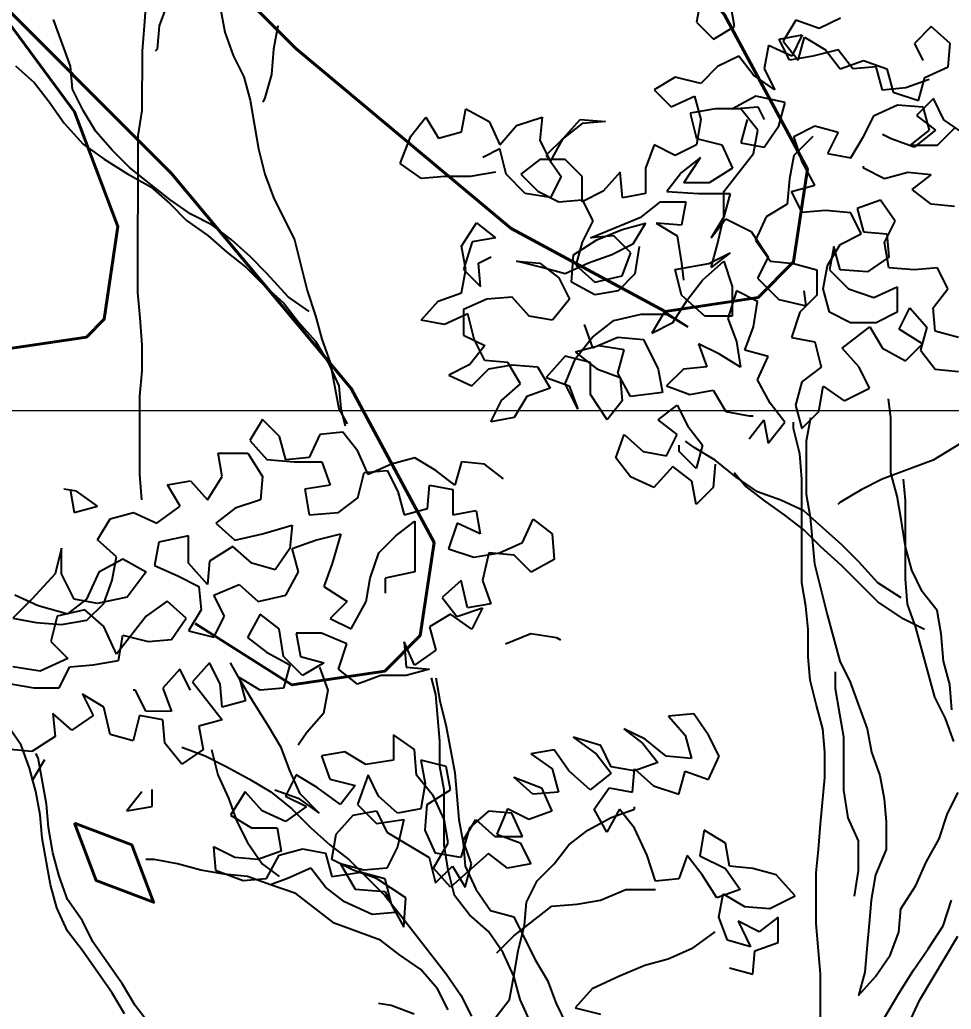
# Model space of a CAD drawing. Header units: millimetres. Extents: x 684983 to 685377, y 990360 to 990509.
# Drawn here: x 685004.084 to 685004.719, y 990443.63 to 990444.305 of the extents above; entities that cross this region are included whole.
import ezdxf

# ---------------------------------------------------------------- set-up
doc = ezdxf.new("R2010")
doc.units = ezdxf.units.MM
doc.layers.add('grid', color=8, linetype='Continuous', lineweight=9)
doc.layers.add('GRID LEVELS', color=7, linetype='Continuous', lineweight=13)
doc.layers.add('TEAK', color=7, linetype='Continuous')
doc.styles.get("Standard").update_dxf_attribs({"font": 'RomanS'})

# ---------------------------------------------------------------- blocks, each defined once
blk = doc.blocks.new('A$C25655A80')
at = {"color": 62}
for p, q in [((-0.21365, 1.84109), (-0.20982, 1.81994)), ((-0.24635, 1.82285), (-0.24537, 1.83535)), ((0.00649, 1.83512), (0.00455, 1.82455)), ((-0.23576, 1.83342), (-0.23962, 1.82285)), ((0.02186, 1.82261), (0.01994, 1.83318)), ((-0.28001, 1.80462), (-0.28768, 1.82578)), ((0.04974, 1.82547), (0.04396, 1.81586)), ((0.06031, 1.82161), (0.04974, 1.82547)), ((0.06992, 1.82641), (0.06031, 1.82161)), ((-0.24732, 1.81132), (-0.24635, 1.82285)), ((-0.23962, 1.82285), (-0.24059, 1.81227)), ((-0.18579, 1.8228), (-0.18772, 1.81223)), ((0.00455, 1.82455), (0.01224, 1.81685)), ((0.01224, 1.81685), (0.02186, 1.82261)), ((0.11126, 1.82253), (0.10356, 1.81484)), ((0.1199, 1.81483), (0.11126, 1.82253)), ((-0.20982, 1.81994), (-0.20599, 1.80936)), ((0.04204, 1.81682), (0.05261, 1.81874)), ((0.04684, 1.8072), (0.04204, 1.81682)), ((0.05261, 1.81874), (0.0478, 1.80913)), ((0.05068, 1.8072), (0.05357, 1.81777)), ((0.05357, 1.81777), (0.06318, 1.812)), ((-0.24059, 1.81227), (-0.24155, 1.81131)), ((-0.18772, 1.81223), (-0.18869, 1.80069)), ((0.03723, 1.81394), (0.0353, 1.80337)), ((0.0478, 1.80913), (0.03723, 1.81394)), ((0.04396, 1.81586), (0.05068, 1.8072)), ((0.06895, 1.81199), (0.05741, 1.80912)), ((0.06318, 1.812), (0.0699, 1.80334)), ((0.07567, 1.80333), (0.06895, 1.81199)), ((0.10356, 1.81484), (0.1074, 1.80715)), ((0.11893, 1.80426), (0.1199, 1.81483)), ((-0.24734, 1.7844), (-0.24732, 1.81132)), ((-0.20599, 1.80936), (-0.20119, 1.79974)), ((0.02377, 1.80915), (0.01415, 1.80435)), ((0.03049, 1.80049), (0.02377, 1.80915)), ((0.05741, 1.80912), (0.04684, 1.8072)), ((-0.305, 1.80464), (-0.29636, 1.79694)), ((-0.27906, 1.79404), (-0.28001, 1.80462)), ((0.01415, 1.80435), (0.00645, 1.79667)), ((0.0353, 1.80337), (0.04009, 1.79375)), ((0.0699, 1.80334), (0.08048, 1.80717)), ((0.08625, 1.80428), (0.07567, 1.80333)), ((0.08048, 1.80717), (0.09105, 1.80332)), ((0.08912, 1.79371), (0.08625, 1.80428)), ((0.09105, 1.80332), (0.09393, 1.79274)), ((0.10835, 1.79946), (0.11893, 1.80426)), ((-0.20119, 1.79974), (-0.19831, 1.78916)), ((-0.18869, 1.80069), (-0.19158, 1.79012)), ((-0.00508, 1.79956), (-0.0147, 1.7938)), ((0.00645, 1.79667), (-0.00508, 1.79956)), ((0.04009, 1.79375), (0.03049, 1.80049)), ((0.11027, 1.7985), (0.0997, 1.79466)), ((0.10546, 1.78889), (0.10835, 1.79946)), ((-0.29636, 1.79694), (-0.28964, 1.78829)), ((-0.27426, 1.78443), (-0.27906, 1.79404)), ((0.0997, 1.79466), (0.08912, 1.79371)), ((-0.19158, 1.79012), (-0.19255, 1.7882)), ((-0.0147, 1.7938), (-0.00702, 1.78611)), ((-0.00702, 1.78611), (0.00356, 1.7909)), ((0.00356, 1.7909), (0.00644, 1.78033)), ((0.03144, 1.79088), (0.02086, 1.78512)), ((0.0449, 1.78798), (0.03144, 1.79088)), ((0.09393, 1.79274), (0.10546, 1.78889)), ((0.11219, 1.78984), (0.10449, 1.78216)), ((0.11699, 1.78022), (0.11219, 1.78984)), ((-0.28964, 1.78829), (-0.28292, 1.77867)), ((-0.19831, 1.78916), (-0.1964, 1.77763)), ((-0.1022, 1.77466), (-0.10026, 1.78523)), ((-0.10026, 1.78523), (-0.08969, 1.77945)), ((0.01317, 1.78513), (0.00163, 1.78321)), ((0.02471, 1.78512), (0.01317, 1.78513)), ((0.02086, 1.78512), (0.0324, 1.78607)), ((0.03239, 1.7755), (0.02471, 1.78512)), ((0.0324, 1.78607), (0.03528, 1.7803)), ((0.042, 1.77741), (0.0449, 1.78798)), ((0.08526, 1.78218), (0.09584, 1.78697)), ((0.09584, 1.78697), (0.10738, 1.786)), ((0.10738, 1.786), (0.11025, 1.77542)), ((-0.2685, 1.77481), (-0.27426, 1.78443)), ((-0.24928, 1.77287), (-0.24734, 1.7844)), ((-0.12527, 1.77276), (-0.11853, 1.7814)), ((-0.11853, 1.7814), (-0.11277, 1.77178)), ((-0.0772, 1.77752), (-0.06566, 1.78135)), ((-0.06566, 1.78135), (-0.06663, 1.77078)), ((0.00163, 1.78321), (0.00451, 1.77168)), ((0.08045, 1.77257), (0.08526, 1.78218)), ((0.10449, 1.78216), (0.11314, 1.77542)), ((-0.28292, 1.77867), (-0.27427, 1.76905)), ((-0.1964, 1.77763), (-0.19449, 1.76705)), ((-0.08969, 1.77945), (-0.0849, 1.76887)), ((-0.0849, 1.76887), (-0.0772, 1.77752)), ((-0.05606, 1.77173), (-0.04836, 1.78038)), ((-0.0474, 1.77845), (-0.05606, 1.77173)), ((-0.04836, 1.78038), (-0.03682, 1.7794)), ((-0.03682, 1.7794), (-0.0474, 1.77845)), ((0.00644, 1.78033), (0.0045, 1.76879)), ((0.02758, 1.78031), (0.02469, 1.76973)), ((0.03526, 1.7678), (0.042, 1.77741)), ((0.04873, 1.7726), (0.05834, 1.77739)), ((0.05834, 1.77739), (0.06892, 1.7745)), ((0.11409, 1.76869), (0.12179, 1.77637)), ((0.12659, 1.77349), (0.11699, 1.78022)), ((-0.26082, 1.76615), (-0.2685, 1.77481)), ((-0.24934, 1.70173), (-0.24928, 1.77287)), ((-0.13009, 1.76026), (-0.12527, 1.77276)), ((-0.11277, 1.77178), (-0.1022, 1.77466)), ((-0.05606, 1.77173), (-0.06375, 1.76405)), ((-0.06183, 1.76116), (-0.05606, 1.77173)), ((0.00451, 1.77168), (0.01604, 1.76878)), ((0.03045, 1.76492), (0.03239, 1.7755)), ((0.05738, 1.77259), (0.04872, 1.76394)), ((0.05256, 1.76106), (0.04873, 1.7726)), ((0.06892, 1.7745), (0.0641, 1.76489)), ((0.07467, 1.76296), (0.08045, 1.77257)), ((0.09295, 1.77159), (0.0891, 1.77352)), ((0.10352, 1.76774), (0.09295, 1.77159)), ((0.11025, 1.77542), (0.10159, 1.7687)), ((0.11314, 1.77542), (0.10352, 1.76774)), ((-0.27427, 1.76905), (-0.26467, 1.76231)), ((-0.19449, 1.76705), (-0.19161, 1.75551)), ((-0.0849, 1.76695), (-0.09259, 1.76311)), ((-0.08203, 1.75541), (-0.0849, 1.76695)), ((-0.06663, 1.77078), (-0.06183, 1.76116)), ((-0.01472, 1.76881), (-0.01858, 1.75824)), ((-0.00511, 1.76399), (-0.01472, 1.76881)), ((0.0045, 1.76879), (-0.00511, 1.76399)), ((0.01604, 1.76878), (0.02084, 1.7582)), ((0.02469, 1.76973), (0.03526, 1.7678)), ((0.10159, 1.7687), (0.11409, 1.76869)), ((-0.25314, 1.75845), (-0.26082, 1.76615)), ((-0.06375, 1.76405), (-0.05703, 1.75443)), ((0.00642, 1.76302), (-0.00224, 1.7563)), ((-0.00128, 1.75149), (0.00642, 1.76302)), ((0.01698, 1.74763), (0.03045, 1.76492)), ((0.04872, 1.76394), (0.04679, 1.75337)), ((0.0641, 1.76489), (0.07467, 1.76296)), ((-0.26467, 1.76231), (-0.2541, 1.75557)), ((-0.24353, 1.75075), (-0.25314, 1.75845)), ((-0.12048, 1.75353), (-0.13009, 1.76026)), ((-0.06664, 1.76213), (-0.0753, 1.75541)), ((-0.0551, 1.76212), (-0.06664, 1.76213)), ((-0.04742, 1.75442), (-0.0551, 1.76212)), ((-0.01858, 1.75824), (-0.01859, 1.7467)), ((0.02084, 1.7582), (0.01025, 1.75148)), ((0.05832, 1.75048), (0.05256, 1.76106)), ((0.08044, 1.75815), (0.08044, 1.75911)), ((0.09004, 1.75333), (0.08044, 1.75815)), ((-0.2541, 1.75557), (-0.24353, 1.74979)), ((-0.19161, 1.75551), (-0.18778, 1.74494)), ((-0.10991, 1.75448), (-0.12048, 1.75353)), ((-0.09837, 1.75447), (-0.10991, 1.75448)), ((-0.08683, 1.75638), (-0.09837, 1.75447)), ((-0.07338, 1.74675), (-0.08203, 1.75541)), ((-0.0753, 1.75541), (-0.06761, 1.74771)), ((-0.05703, 1.75443), (-0.06185, 1.74482)), ((-0.04743, 1.74288), (-0.04742, 1.75442)), ((-0.03012, 1.75633), (-0.03781, 1.74768)), ((-0.02916, 1.74479), (-0.03012, 1.75633)), ((-0.00224, 1.7563), (-0.00897, 1.74766)), ((0.10062, 1.75621), (0.09004, 1.75333)), ((0.1112, 1.75524), (0.10062, 1.75621)), ((0.10254, 1.74851), (0.1112, 1.75524)), ((-0.23488, 1.74402), (-0.24353, 1.75075)), ((-0.24353, 1.74979), (-0.23489, 1.74209)), ((0.01025, 1.75148), (-0.00128, 1.75149)), ((0.04679, 1.75337), (0.04581, 1.74184)), ((0.04774, 1.7476), (0.05832, 1.75048)), ((-0.18778, 1.74494), (-0.17818, 1.7257)), ((-0.06185, 1.74482), (-0.07338, 1.74675)), ((-0.06761, 1.74771), (-0.05801, 1.74289)), ((-0.03781, 1.74768), (-0.04743, 1.74288)), ((-0.01859, 1.7467), (-0.02916, 1.74479)), ((-0.00897, 1.74766), (0.00544, 1.74668)), ((0.00544, 1.74668), (0.01986, 1.74667)), ((0.01697, 1.7361), (0.01698, 1.74763)), ((0.01986, 1.74667), (0.01697, 1.7361)), ((0.05254, 1.73799), (0.04774, 1.7476)), ((0.11118, 1.74178), (0.10254, 1.74851)), ((-0.23489, 1.74209), (-0.2272, 1.7344)), ((-0.22528, 1.73728), (-0.23488, 1.74402)), ((-0.05801, 1.74289), (-0.04743, 1.74385)), ((-0.04743, 1.74385), (-0.04263, 1.73423)), ((-0.02052, 1.73613), (-0.01186, 1.74285)), ((-0.01186, 1.74285), (-0.00033, 1.74284)), ((-0.00033, 1.74284), (-0.00226, 1.73227)), ((0.04581, 1.74184), (0.0362, 1.73608)), ((0.08811, 1.74372), (0.07754, 1.73989)), ((0.09483, 1.7341), (0.08811, 1.74372)), ((0.12176, 1.74081), (0.11118, 1.74178)), ((-0.21567, 1.73246), (-0.22528, 1.73728)), ((-0.0436, 1.72654), (-0.02052, 1.73613)), ((0.01697, 1.7361), (0.01119, 1.72649)), ((0.01407, 1.7236), (0.01697, 1.7361)), ((0.0362, 1.73608), (0.03138, 1.72551)), ((0.06312, 1.73894), (0.05254, 1.73799)), ((0.07465, 1.73797), (0.06312, 1.73894)), ((0.07945, 1.72835), (0.07465, 1.73797)), ((0.07754, 1.73989), (0.08041, 1.72931)), ((-0.2272, 1.7344), (-0.2176, 1.72766)), ((-0.20702, 1.72573), (-0.21567, 1.73246)), ((-0.10224, 1.72275), (-0.0955, 1.73331)), ((-0.0955, 1.73331), (-0.08686, 1.72658)), ((-0.04263, 1.73423), (-0.04745, 1.72462)), ((-0.02918, 1.73037), (-0.0186, 1.73324)), ((-0.0186, 1.73324), (-0.02438, 1.72364)), ((-0.01379, 1.73324), (-0.00419, 1.72746)), ((-0.00226, 1.73227), (-0.01379, 1.73324)), ((0.01119, 1.72649), (0.01793, 1.73513)), ((0.01793, 1.73513), (0.02946, 1.72936)), ((0.09002, 1.72449), (0.09483, 1.7341)), ((-0.2176, 1.72766), (-0.20895, 1.71996)), ((-0.08686, 1.72658), (-0.09744, 1.72467)), ((-0.03303, 1.72749), (-0.0436, 1.72654)), ((-0.04072, 1.72557), (-0.02918, 1.73037)), ((-0.02534, 1.71979), (-0.03303, 1.72749)), ((-0.00419, 1.72746), (-0.00228, 1.71496)), ((0.02946, 1.72936), (0.03714, 1.71781)), ((0.06983, 1.72355), (0.07945, 1.72835)), ((0.08041, 1.72931), (0.09098, 1.72834)), ((0.09098, 1.72834), (0.09193, 1.71776)), ((-0.19838, 1.71803), (-0.20702, 1.72573)), ((-0.17818, 1.7257), (-0.17244, 1.70262)), ((-0.10033, 1.71217), (-0.10224, 1.72275)), ((-0.09744, 1.72467), (-0.10129, 1.71217)), ((-0.0513, 1.71885), (-0.04072, 1.72557)), ((-0.04745, 1.72462), (-0.05034, 1.71405)), ((-0.02438, 1.72364), (-0.03399, 1.71884)), ((-0.02149, 1.72267), (-0.02343, 1.71018)), ((0.01118, 1.71303), (0.01407, 1.7236)), ((0.03138, 1.72551), (0.0381, 1.71589)), ((0.06405, 1.71394), (0.06983, 1.72355)), ((0.06695, 1.72259), (0.06501, 1.71202)), ((0.06982, 1.71201), (0.06695, 1.72259)), ((0.09193, 1.71296), (0.09002, 1.72449)), ((-0.20895, 1.71996), (-0.20031, 1.71322)), ((-0.19069, 1.71033), (-0.19838, 1.71803)), ((-0.09456, 1.71505), (-0.08879, 1.71793)), ((-0.05227, 1.70636), (-0.0513, 1.71885)), ((-0.03399, 1.71884), (-0.04457, 1.715)), ((-0.0292, 1.70922), (-0.02534, 1.71979)), ((0.01022, 1.71495), (0.01984, 1.71975)), ((0.01984, 1.71975), (0.01118, 1.71303)), ((0.03714, 1.71781), (0.03233, 1.7082)), ((0.09193, 1.71776), (0.08232, 1.71104)), ((-0.20031, 1.71322), (-0.19262, 1.70553)), ((-0.09361, 1.70447), (-0.09456, 1.71505)), ((-0.07726, 1.71599), (-0.06668, 1.71502)), ((-0.06572, 1.7131), (-0.07726, 1.71599)), ((-0.06668, 1.71502), (-0.05804, 1.70829)), ((-0.05515, 1.71021), (-0.06572, 1.7131)), ((-0.04457, 1.715), (-0.05515, 1.71021)), ((-0.05034, 1.71405), (-0.0417, 1.70635)), ((-0.00516, 1.71208), (0.01022, 1.71495)), ((-0.00228, 1.71496), (-0.00132, 1.70727)), ((0.00733, 1.70727), (0.01695, 1.71591)), ((0.01695, 1.71591), (0.02079, 1.70437)), ((0.0381, 1.71589), (0.04867, 1.71492)), ((0.04867, 1.71492), (0.05925, 1.71202)), ((0.06212, 1.70337), (0.06405, 1.71394)), ((-0.18109, 1.69975), (-0.19069, 1.71033)), ((-0.10226, 1.7016), (-0.10033, 1.71217)), ((-0.10129, 1.71217), (-0.09361, 1.70447)), ((-0.0417, 1.70635), (-0.0292, 1.70922)), ((-0.02343, 1.71018), (-0.03113, 1.70249)), ((-0.00229, 1.70055), (-0.00516, 1.71208)), ((0.05925, 1.71202), (0.05923, 1.70049)), ((0.06501, 1.71202), (0.07366, 1.70336)), ((0.08232, 1.71104), (0.06982, 1.71201)), ((0.10347, 1.71198), (0.09193, 1.71296)), ((0.11404, 1.71294), (0.10347, 1.71198)), ((0.11884, 1.70332), (0.11404, 1.71294)), ((-0.19262, 1.70553), (-0.18302, 1.69687)), ((-0.05804, 1.70829), (-0.05324, 1.69867)), ((-0.0417, 1.70058), (-0.05227, 1.70636)), ((0.00059, 1.69862), (0.00733, 1.70727)), ((0.02079, 1.70437), (0.02077, 1.69091)), ((0.03233, 1.7082), (0.04193, 1.69858)), ((0.08519, 1.6995), (0.09577, 1.7043)), ((0.09577, 1.7043), (0.09576, 1.69277)), ((-0.24839, 1.6902), (-0.24934, 1.70173)), ((-0.17148, 1.69301), (-0.18109, 1.69975)), ((-0.17244, 1.70262), (-0.1686, 1.69108)), ((-0.11284, 1.69776), (-0.10226, 1.7016)), ((-0.07919, 1.69965), (-0.09073, 1.6987)), ((-0.07151, 1.691), (-0.07919, 1.69965)), ((-0.03113, 1.70249), (-0.0417, 1.70058)), ((0.00828, 1.69092), (-0.00229, 1.70055)), ((0.02271, 1.70245), (0.01885, 1.68995)), ((0.03232, 1.69763), (0.02271, 1.70245)), ((0.05923, 1.70049), (0.05154, 1.69281)), ((0.05442, 1.69569), (0.05347, 1.70242)), ((0.065, 1.69279), (0.06212, 1.70337)), ((0.07366, 1.70336), (0.08519, 1.6995)), ((0.1121, 1.69467), (0.11884, 1.70332)), ((-0.18302, 1.69687), (-0.1763, 1.68821)), ((-0.12054, 1.68912), (-0.11284, 1.69776)), ((-0.09073, 1.6987), (-0.10131, 1.69391)), ((-0.05324, 1.69867), (-0.06094, 1.68906)), ((-0.00615, 1.68805), (0.00059, 1.69862)), ((0.03038, 1.6861), (0.03232, 1.69763)), ((0.04193, 1.69858), (0.05442, 1.69569)), ((-0.1686, 1.69108), (-0.16573, 1.68051)), ((-0.09939, 1.69198), (-0.10997, 1.68719)), ((-0.10131, 1.69391), (-0.10132, 1.68237)), ((-0.09651, 1.68044), (-0.09939, 1.69198)), ((-0.06094, 1.68906), (-0.07151, 1.691)), ((-0.03306, 1.68904), (-0.02056, 1.69191)), ((-0.02056, 1.69191), (-0.00903, 1.6919)), ((-0.00999, 1.69286), (-0.01576, 1.68325)), ((0.00058, 1.68612), (-0.00999, 1.69286)), ((-0.00903, 1.6919), (0.00058, 1.68612)), ((0.02077, 1.69091), (0.00828, 1.69092)), ((0.05154, 1.69281), (0.04768, 1.68127)), ((0.0746, 1.68798), (0.065, 1.69279)), ((0.09576, 1.69277), (0.08614, 1.68797)), ((0.09671, 1.68507), (0.10153, 1.69468)), ((0.10153, 1.69468), (0.10921, 1.68602)), ((0.11305, 1.6841), (0.1121, 1.69467)), ((-0.24744, 1.6777), (-0.24839, 1.6902)), ((-0.1763, 1.68821), (-0.16861, 1.67955)), ((-0.10997, 1.68719), (-0.12054, 1.68912)), ((-0.04652, 1.68713), (-0.04269, 1.67655)), ((-0.04268, 1.68136), (-0.03306, 1.68904)), ((-0.01576, 1.68325), (-0.00615, 1.68805)), ((0.01885, 1.68995), (0.02269, 1.67937)), ((0.02653, 1.67553), (0.03038, 1.6861)), ((0.07075, 1.67645), (0.08325, 1.68605)), ((0.08614, 1.68797), (0.0746, 1.68798)), ((0.08325, 1.68605), (0.08901, 1.67643)), ((0.10921, 1.68602), (0.10632, 1.67545)), ((-0.10132, 1.68237), (-0.09171, 1.67756)), ((0.10728, 1.67834), (0.09671, 1.68507)), ((0.12362, 1.6812), (0.11305, 1.6841)), ((-0.24745, 1.66616), (-0.24744, 1.6777)), ((-0.16861, 1.67955), (-0.16285, 1.66993)), ((-0.16573, 1.68051), (-0.16189, 1.66993)), ((-0.09171, 1.67756), (-0.09845, 1.66891)), ((-0.09172, 1.67083), (-0.09651, 1.68044)), ((-0.05038, 1.67175), (-0.04268, 1.68136)), ((-0.0398, 1.67751), (-0.05038, 1.67463)), ((-0.04269, 1.67655), (-0.03115, 1.68135)), ((-0.02827, 1.67558), (-0.0398, 1.67751)), ((-0.03115, 1.68135), (-0.01961, 1.68037)), ((-0.01961, 1.68037), (-0.01289, 1.66691)), ((0.00538, 1.67843), (0.00922, 1.66785)), ((0.01499, 1.67361), (0.00538, 1.67843)), ((0.02269, 1.67937), (0.0246, 1.66784)), ((0.04768, 1.68127), (0.05825, 1.67934)), ((0.05825, 1.67934), (0.06113, 1.6678)), ((0.09958, 1.67065), (0.10728, 1.67834)), ((-0.05519, 1.67272), (-0.06385, 1.66311)), ((-0.04365, 1.66982), (-0.05519, 1.67272)), ((-0.05038, 1.67463), (-0.04077, 1.66694)), ((-0.03116, 1.665), (-0.02827, 1.67558)), ((0.0246, 1.66784), (0.01499, 1.67361)), ((0.0371, 1.67263), (0.02653, 1.67553)), ((0.03228, 1.66206), (0.0371, 1.67263)), ((0.07843, 1.66779), (0.07075, 1.67645)), ((0.08901, 1.67643), (0.09958, 1.67065)), ((0.10632, 1.67545), (0.11304, 1.66679)), ((-0.16285, 1.66993), (-0.15806, 1.65935)), ((-0.16189, 1.66993), (-0.15807, 1.64878)), ((-0.09845, 1.66891), (-0.10807, 1.66411)), ((-0.08114, 1.66986), (-0.09172, 1.67083)), ((-0.0898, 1.66698), (-0.07922, 1.66889)), ((-0.07538, 1.66024), (-0.08114, 1.66986)), ((-0.07922, 1.66889), (-0.06769, 1.66792)), ((-0.0552, 1.66022), (-0.05038, 1.67175)), ((-0.04367, 1.6554), (-0.04365, 1.66982)), ((-0.24842, 1.65463), (-0.24745, 1.66616)), ((-0.10807, 1.66411), (-0.0975, 1.6593)), ((-0.0975, 1.6593), (-0.0898, 1.66698)), ((-0.06769, 1.66792), (-0.06193, 1.6583)), ((-0.04077, 1.66694), (-0.0302, 1.66308)), ((-0.0254, 1.65442), (-0.03116, 1.665)), ((-0.01289, 1.66691), (-0.01098, 1.65633)), ((-0.00136, 1.6669), (-0.00906, 1.65922)), ((0.00922, 1.66785), (-0.00136, 1.6669)), ((0.06113, 1.6678), (0.05247, 1.66108)), ((0.08323, 1.65817), (0.07843, 1.66779)), ((0.11304, 1.66679), (0.12361, 1.66582)), ((-0.15806, 1.65935), (-0.15711, 1.64878)), ((-0.08404, 1.65256), (-0.07538, 1.66024)), ((-0.06385, 1.66311), (-0.05328, 1.65926)), ((-0.04944, 1.64868), (-0.0552, 1.66022)), ((-0.05328, 1.65926), (-0.04944, 1.64868)), ((-0.0302, 1.66308), (-0.02925, 1.6525)), ((-0.00906, 1.65922), (0.00152, 1.65536)), ((0.03804, 1.65148), (0.03228, 1.66206)), ((0.05247, 1.66108), (0.04958, 1.65051)), ((0.06015, 1.64762), (0.06208, 1.65915)), ((0.06208, 1.65915), (0.07169, 1.65241)), ((-0.24846, 1.61906), (-0.24842, 1.65463)), ((-0.06193, 1.6583), (-0.07251, 1.65447)), ((-0.03599, 1.64386), (-0.04367, 1.6554)), ((-0.01098, 1.65633), (-0.0254, 1.65442)), ((0.00152, 1.65536), (0.01209, 1.65727)), ((0.01209, 1.65727), (0.01785, 1.64766)), ((0.07169, 1.65241), (0.08323, 1.65817)), ((-0.08886, 1.64295), (-0.08404, 1.65256)), ((-0.07251, 1.65447), (-0.07828, 1.64486)), ((-0.02925, 1.6525), (-0.03599, 1.64386)), ((-0.01291, 1.64384), (-0.00426, 1.65056)), ((-0.00426, 1.65056), (0.00054, 1.64094)), ((0.04476, 1.64282), (0.03804, 1.65148)), ((0.04958, 1.65051), (0.05245, 1.63993)), ((0.09283, 1.6447), (0.09188, 1.65336)), ((-0.15807, 1.64878), (-0.15423, 1.64205)), ((-0.15711, 1.64878), (-0.15519, 1.64108)), ((0.01785, 1.64766), (0.02842, 1.64572)), ((0.02842, 1.64572), (0.03035, 1.64572)), ((0.05245, 1.63993), (0.06015, 1.64762)), ((-0.19268, 1.644), (-0.19845, 1.6344)), ((-0.18499, 1.63631), (-0.19268, 1.644)), ((-0.07828, 1.64486), (-0.08886, 1.64295)), ((-0.00427, 1.6371), (-0.01291, 1.64384)), ((0.02841, 1.63515), (0.03515, 1.64379)), ((0.03515, 1.64379), (0.03706, 1.63322)), ((0.03706, 1.63322), (0.04476, 1.64282)), ((0.0486, 1.63994), (0.04861, 1.64282)), ((0.0563, 1.64474), (0.05437, 1.63416)), ((0.09281, 1.61971), (0.09283, 1.6447)), ((-0.16673, 1.63725), (-0.17155, 1.62668)), ((-0.15615, 1.6382), (-0.16673, 1.63725)), ((-0.14943, 1.62954), (-0.15615, 1.6382)), ((-0.03216, 1.62655), (-0.0283, 1.63712)), ((-0.0283, 1.63712), (-0.01966, 1.62942)), ((-0.00908, 1.62749), (-0.00427, 1.6371)), ((0.00054, 1.64094), (0.00726, 1.63228)), ((0.05148, 1.6284), (0.0486, 1.63994)), ((-0.19845, 1.6344), (-0.19077, 1.62574)), ((-0.18212, 1.62573), (-0.18499, 1.63631)), ((-0.00332, 1.62941), (-0.00331, 1.63229)), ((0.00342, 1.63133), (-0.00043, 1.63421)), ((0.00726, 1.63228), (0.00437, 1.62171)), ((0.05437, 1.63416), (0.05435, 1.61013)), ((0.12454, 1.63314), (0.11204, 1.62546)), ((-0.21288, 1.62864), (-0.19942, 1.62863)), ((-0.21097, 1.61806), (-0.21288, 1.62864)), ((-0.19942, 1.62863), (-0.1927, 1.61805)), ((-0.14464, 1.61896), (-0.14943, 1.62954)), ((-0.01966, 1.62942), (-0.00908, 1.62749)), ((0.00437, 1.62171), (-0.00332, 1.62941)), ((0.01302, 1.62555), (0.00342, 1.63133)), ((0.05243, 1.61686), (0.05148, 1.6284)), ((-0.19077, 1.62574), (-0.17828, 1.62476)), ((-0.17155, 1.62668), (-0.18212, 1.62573)), ((-0.17828, 1.62476), (-0.16578, 1.62475)), ((-0.16578, 1.62475), (-0.16194, 1.61417)), ((-0.13406, 1.62376), (-0.14464, 1.61896)), ((-0.12348, 1.62664), (-0.13406, 1.62376)), ((-0.11387, 1.62086), (-0.12348, 1.62664)), ((-0.10233, 1.62469), (-0.10523, 1.61412)), ((-0.09176, 1.62372), (-0.10233, 1.62469)), ((-0.08311, 1.61699), (-0.09176, 1.62372)), ((-0.02544, 1.61789), (-0.03216, 1.62655)), ((0.01302, 1.62363), (0.01205, 1.61305)), ((0.02263, 1.61785), (0.01302, 1.62555)), ((0.11204, 1.62546), (0.10146, 1.62162)), ((-0.24751, 1.60752), (-0.24846, 1.61906)), ((-0.14945, 1.6084), (-0.14656, 1.61993)), ((-0.14656, 1.61993), (-0.13598, 1.62088)), ((-0.13598, 1.62088), (-0.13118, 1.61126)), ((-0.10523, 1.61412), (-0.11387, 1.62086)), ((-0.00621, 1.62268), (-0.01487, 1.61308)), ((0.00244, 1.61595), (-0.00621, 1.62268)), ((0.02647, 1.614), (0.02167, 1.61977)), ((0.10146, 1.62162), (0.08896, 1.61683)), ((0.09568, 1.60913), (0.09281, 1.61971)), ((-0.23596, 1.61424), (-0.22539, 1.61615)), ((-0.2302, 1.60462), (-0.23596, 1.61424)), ((-0.22539, 1.61615), (-0.21771, 1.6075)), ((-0.21771, 1.6075), (-0.21097, 1.61806)), ((-0.1927, 1.61805), (-0.19367, 1.60747)), ((-0.16194, 1.61417), (-0.17348, 1.61226)), ((-0.11773, 1.60356), (-0.11676, 1.61413)), ((-0.11676, 1.61413), (-0.10619, 1.6122)), ((-0.01487, 1.61308), (-0.02544, 1.61789)), ((0.00435, 1.60537), (0.00244, 1.61595)), ((0.03224, 1.61111), (0.02263, 1.61785)), ((0.05239, 1.56976), (0.05243, 1.61686)), ((0.08896, 1.61683), (0.07934, 1.61203)), ((0.09952, 1.60721), (0.09857, 1.61682)), ((-0.2773, 1.6114), (-0.28307, 1.61236)), ((-0.28019, 1.61236), (-0.27827, 1.60178)), ((-0.2677, 1.60466), (-0.2773, 1.6114)), ((-0.17348, 1.61226), (-0.17157, 1.60072)), ((-0.13118, 1.61126), (-0.12831, 1.60069)), ((-0.10619, 1.6122), (-0.1062, 1.60067)), ((0.01205, 1.61305), (0.00435, 1.60537)), ((0.03512, 1.60726), (0.02647, 1.614)), ((0.04281, 1.60726), (0.03224, 1.61111)), ((0.05435, 1.61013), (0.05626, 1.59956)), ((0.07934, 1.61203), (0.06972, 1.60627)), ((-0.19367, 1.60747), (-0.20521, 1.60364)), ((-0.15811, 1.60167), (-0.14945, 1.6084)), ((0.04472, 1.60053), (0.03512, 1.60726)), ((0.05338, 1.60244), (0.04281, 1.60726)), ((0.06972, 1.60627), (0.06876, 1.60531)), ((0.09759, 1.59856), (0.09568, 1.60913)), ((0.09949, 1.57164), (0.09952, 1.60721)), ((-0.27827, 1.60178), (-0.2677, 1.60466)), ((-0.26193, 1.59889), (-0.25136, 1.60176)), ((-0.25136, 1.60176), (-0.24079, 1.59694)), ((-0.24079, 1.59694), (-0.2302, 1.60462)), ((-0.20521, 1.60364), (-0.21387, 1.59692)), ((-0.17157, 1.60072), (-0.15811, 1.60167)), ((-0.12831, 1.60069), (-0.11773, 1.60356)), ((-0.1062, 1.60067), (-0.09562, 1.60258)), ((-0.09562, 1.60258), (-0.09371, 1.592)), ((0.07067, 1.58704), (0.05338, 1.60244)), ((-0.26771, 1.58928), (-0.26193, 1.59889)), ((-0.21387, 1.59692), (-0.20523, 1.58922)), ((-0.13216, 1.59108), (-0.12351, 1.5978)), ((-0.12351, 1.5978), (-0.12353, 1.57473)), ((-0.10428, 1.59682), (-0.10814, 1.58529)), ((-0.09371, 1.592), (-0.10428, 1.59682)), ((-0.07449, 1.58814), (-0.06967, 1.59871)), ((-0.06967, 1.59871), (-0.06103, 1.59197)), ((0.05337, 1.59379), (0.04472, 1.60053)), ((0.05626, 1.59956), (0.05816, 1.5784)), ((0.0995, 1.58606), (0.09759, 1.59856)), ((-0.20523, 1.58922), (-0.19273, 1.59209)), ((-0.19273, 1.59209), (-0.17926, 1.59593)), ((-0.17926, 1.59593), (-0.18023, 1.58535)), ((-0.1687, 1.58919), (-0.15716, 1.59206)), ((-0.15716, 1.59206), (-0.16102, 1.57861)), ((-0.06103, 1.59197), (-0.06008, 1.58044)), ((0.06105, 1.58609), (0.05337, 1.59379)), ((-0.25907, 1.58158), (-0.26771, 1.58928)), ((-0.23983, 1.58829), (-0.24177, 1.57772)), ((-0.22637, 1.59116), (-0.23983, 1.58829)), ((-0.22638, 1.57867), (-0.22637, 1.59116)), ((-0.17927, 1.58535), (-0.1687, 1.58919)), ((-0.13986, 1.58339), (-0.13216, 1.59108)), ((-0.08507, 1.58334), (-0.07449, 1.58814)), ((-0.28406, 1.58545), (-0.28695, 1.57391)), ((-0.28407, 1.57391), (-0.28406, 1.58545)), ((-0.20619, 1.58634), (-0.21677, 1.57962)), ((-0.19754, 1.57864), (-0.20619, 1.58634)), ((-0.18023, 1.58535), (-0.18697, 1.57575)), ((-0.1764, 1.57477), (-0.17927, 1.58535)), ((-0.14372, 1.57186), (-0.13986, 1.58339)), ((-0.10814, 1.58529), (-0.09661, 1.58143)), ((-0.09661, 1.58143), (-0.08507, 1.58334)), ((-0.08987, 1.58335), (-0.09277, 1.57085)), ((-0.07834, 1.58237), (-0.08987, 1.58335)), ((0.07066, 1.57743), (0.06105, 1.58609)), ((0.07835, 1.57935), (0.07067, 1.58704)), ((0.10238, 1.57548), (0.0995, 1.58606)), ((-0.26676, 1.57486), (-0.25618, 1.58062)), ((-0.261, 1.57101), (-0.25907, 1.58158)), ((-0.25618, 1.58062), (-0.24561, 1.57484)), ((-0.21774, 1.56904), (-0.22638, 1.57867)), ((-0.21677, 1.57962), (-0.21774, 1.56904)), ((-0.18697, 1.57575), (-0.19754, 1.57864)), ((-0.16102, 1.57861), (-0.16487, 1.56803)), ((-0.07066, 1.57468), (-0.07834, 1.58237)), ((-0.06008, 1.58044), (-0.07066, 1.57468)), ((0.05816, 1.5784), (0.06391, 1.55533)), ((0.08699, 1.56973), (0.07835, 1.57935)), ((-0.28695, 1.57391), (-0.29753, 1.56239)), ((-0.27831, 1.56237), (-0.28407, 1.57391)), ((-0.27254, 1.56237), (-0.26676, 1.57486)), ((-0.24561, 1.57484), (-0.25428, 1.56331)), ((-0.24177, 1.57772), (-0.2312, 1.5729)), ((-0.18218, 1.56421), (-0.1764, 1.57477)), ((-0.12353, 1.57473), (-0.13699, 1.57185)), ((0.08698, 1.56107), (0.07066, 1.57743)), ((0.10718, 1.56586), (0.10238, 1.57548)), ((-0.26485, 1.56044), (-0.261, 1.57101)), ((-0.2312, 1.5729), (-0.22159, 1.56809)), ((-0.14565, 1.56129), (-0.14372, 1.57186)), ((-0.13699, 1.57185), (-0.13699, 1.56513)), ((-0.10238, 1.57086), (-0.11104, 1.56318)), ((-0.09951, 1.55836), (-0.10238, 1.57086)), ((-0.09277, 1.57085), (-0.08893, 1.56027)), ((0.0543, 1.55918), (0.05239, 1.56976)), ((0.09756, 1.56299), (0.08699, 1.56973)), ((0.10044, 1.5601), (0.09949, 1.57164)), ((-0.22159, 1.56809), (-0.22064, 1.55751)), ((-0.21486, 1.56424), (-0.20332, 1.56903)), ((-0.20332, 1.56903), (-0.19468, 1.56133)), ((-0.16487, 1.56803), (-0.1543, 1.5613)), ((0.1139, 1.55721), (0.10718, 1.56586)), ((-0.29753, 1.56239), (-0.30619, 1.55374)), ((-0.30522, 1.56432), (-0.29465, 1.5595)), ((-0.2812, 1.55564), (-0.27254, 1.56237)), ((-0.26774, 1.56044), (-0.27831, 1.56237)), ((-0.27255, 1.55275), (-0.26485, 1.56044)), ((-0.25428, 1.56331), (-0.26774, 1.56044)), ((-0.23601, 1.56137), (-0.24563, 1.55465)), ((-0.22737, 1.55367), (-0.23601, 1.56137)), ((-0.21006, 1.55462), (-0.21486, 1.56424)), ((-0.19468, 1.56133), (-0.18218, 1.56421)), ((-0.1543, 1.5613), (-0.162, 1.55361)), ((-0.15239, 1.5488), (-0.14565, 1.56129)), ((-0.11104, 1.56318), (-0.10432, 1.55452)), ((-0.08893, 1.56027), (-0.09951, 1.55836)), ((0.09851, 1.55337), (0.08698, 1.56107)), ((0.10428, 1.54952), (0.10044, 1.5601)), ((-0.29465, 1.5595), (-0.2812, 1.55564)), ((-0.27351, 1.55756), (-0.28601, 1.55469)), ((-0.26486, 1.54986), (-0.27351, 1.55756)), ((-0.22064, 1.55751), (-0.22641, 1.5479)), ((-0.10432, 1.55452), (-0.09278, 1.55836)), ((-0.09278, 1.55836), (-0.0976, 1.54875)), ((0.05525, 1.54861), (0.0543, 1.55918)), ((0.11581, 1.54663), (0.1139, 1.55721)), ((-0.30619, 1.55374), (-0.29562, 1.55181)), ((-0.29562, 1.55181), (-0.28409, 1.55084)), ((-0.28601, 1.55469), (-0.2889, 1.54315)), ((-0.28409, 1.55084), (-0.27255, 1.55275)), ((-0.24563, 1.55465), (-0.25911, 1.53736)), ((-0.23411, 1.54407), (-0.22737, 1.55367)), ((-0.21488, 1.54501), (-0.21006, 1.55462)), ((-0.19372, 1.55556), (-0.1995, 1.54499)), ((-0.18507, 1.54883), (-0.19372, 1.55556)), ((-0.162, 1.55361), (-0.15239, 1.5488)), ((-0.1072, 1.55548), (-0.11682, 1.54973)), ((-0.0976, 1.54875), (-0.1072, 1.55548)), ((0.06391, 1.55533), (0.06966, 1.53417)), ((0.10812, 1.54856), (0.09851, 1.55337)), ((-0.25911, 1.53736), (-0.26486, 1.54986)), ((-0.22641, 1.5479), (-0.21488, 1.54501)), ((-0.18316, 1.53633), (-0.18507, 1.54883)), ((-0.17739, 1.5469), (-0.17547, 1.53632)), ((-0.16585, 1.54689), (-0.17739, 1.5469)), ((-0.15432, 1.54207), (-0.16585, 1.54689)), ((-0.11682, 1.54973), (-0.11395, 1.53915)), ((-0.08222, 1.542), (-0.07068, 1.5468)), ((-0.07068, 1.5468), (-0.05915, 1.54487)), ((0.05524, 1.53611), (0.05525, 1.54861)), ((0.1129, 1.51779), (0.10428, 1.54952)), ((0.11676, 1.53413), (0.11581, 1.54663)), ((-0.2889, 1.54315), (-0.28122, 1.53546)), ((-0.25815, 1.53447), (-0.25621, 1.54601)), ((-0.25621, 1.54601), (-0.24468, 1.54311)), ((-0.24468, 1.54311), (-0.23411, 1.54407)), ((-0.1995, 1.54499), (-0.19085, 1.53826)), ((-0.12836, 1.54301), (-0.12741, 1.53147)), ((-0.12357, 1.53243), (-0.12836, 1.54301)), ((-0.05915, 1.54487), (-0.05723, 1.5439)), ((-0.19085, 1.53826), (-0.18028, 1.53248)), ((-0.15818, 1.53054), (-0.15432, 1.54207)), ((-0.11395, 1.53915), (-0.12357, 1.53243)), ((-0.28122, 1.53546), (-0.29372, 1.5297)), ((-0.26968, 1.53256), (-0.25815, 1.53447)), ((-0.21681, 1.53348), (-0.22451, 1.52483)), ((-0.21201, 1.52386), (-0.21681, 1.53348)), ((-0.2024, 1.52481), (-0.2072, 1.53347)), ((-0.17452, 1.52767), (-0.18316, 1.53633)), ((-0.17547, 1.53632), (-0.1649, 1.53343)), ((-0.1649, 1.53343), (-0.17452, 1.52767)), ((0.05619, 1.52553), (0.05524, 1.53611)), ((0.06966, 1.53417), (0.07445, 1.52456)), ((0.11963, 1.52355), (0.11676, 1.53413)), ((-0.29372, 1.5297), (-0.30621, 1.53163)), ((-0.28507, 1.522), (-0.28026, 1.53161)), ((-0.28026, 1.53161), (-0.26968, 1.53256)), ((-0.23027, 1.5306), (-0.23797, 1.52196)), ((-0.22548, 1.52099), (-0.23027, 1.5306)), ((-0.18028, 1.53248), (-0.18318, 1.52191)), ((-0.16683, 1.53151), (-0.16299, 1.52093)), ((-0.14953, 1.5238), (-0.15818, 1.53054)), ((-0.11684, 1.5305), (-0.12742, 1.52763)), ((-0.12741, 1.53147), (-0.11684, 1.5305)), ((0.06772, 1.52168), (0.06773, 1.52937)), ((-0.22451, 1.52483), (-0.21107, 1.50751)), ((-0.20336, 1.52673), (-0.20049, 1.51616)), ((-0.19375, 1.52096), (-0.20336, 1.52673)), ((-0.19664, 1.51519), (-0.2024, 1.52481)), ((-0.13895, 1.52764), (-0.14953, 1.5238)), ((-0.12742, 1.52763), (-0.13895, 1.52764)), ((-0.11397, 1.51896), (-0.11588, 1.52665)), ((-0.11396, 1.52665), (-0.11205, 1.51608)), ((0.05906, 1.514), (0.05619, 1.52553)), ((0.07445, 1.52456), (0.08213, 1.5034)), ((-0.30718, 1.52394), (-0.29661, 1.52201)), ((-0.29661, 1.52201), (-0.28507, 1.522)), ((-0.25047, 1.52101), (-0.25143, 1.52101)), ((-0.24567, 1.51139), (-0.25047, 1.52101)), ((-0.23797, 1.52196), (-0.23414, 1.51138)), ((-0.21106, 1.51328), (-0.21201, 1.52386)), ((-0.18318, 1.52191), (-0.19375, 1.52096)), ((-0.16299, 1.52093), (-0.16492, 1.51036)), ((0.06963, 1.51014), (0.06772, 1.52168)), ((0.12059, 1.51202), (0.11963, 1.52355)), ((-0.2745, 1.51911), (-0.26971, 1.50949)), ((-0.2649, 1.51333), (-0.2745, 1.51911)), ((-0.20049, 1.51616), (-0.21106, 1.51328)), ((-0.18992, 1.50461), (-0.19664, 1.51519)), ((-0.11206, 1.49781), (-0.11397, 1.51896)), ((-0.11205, 1.51608), (-0.10917, 1.50454)), ((0.1177, 1.50818), (0.1129, 1.51779)), ((-0.26202, 1.50083), (-0.2649, 1.51333)), ((-0.23414, 1.51138), (-0.24567, 1.51139)), ((0.06194, 1.50342), (0.05906, 1.514)), ((-0.28797, 1.51047), (-0.28702, 1.49989)), ((-0.27932, 1.50277), (-0.28797, 1.51047)), ((-0.26971, 1.50949), (-0.27932, 1.50277)), ((-0.24856, 1.50947), (-0.25145, 1.49794)), ((-0.23798, 1.50754), (-0.24856, 1.50947)), ((-0.23703, 1.49696), (-0.23798, 1.50754)), ((-0.21107, 1.50751), (-0.22164, 1.50464)), ((-0.16492, 1.51036), (-0.17262, 1.50171)), ((0.0033, 1.5102), (-0.00823, 1.50925)), ((-0.00823, 1.50925), (-0.00055, 1.50059)), ((0.01003, 1.50058), (0.0033, 1.5102)), ((0.07155, 1.49957), (0.06963, 1.51014)), ((0.12153, 1.4976), (0.1177, 1.50818)), ((-0.3024, 1.49606), (-0.30912, 1.50568)), ((-0.22164, 1.50464), (-0.21973, 1.49406)), ((-0.18416, 1.49499), (-0.18992, 1.50461)), ((-0.17262, 1.50171), (-0.17647, 1.49595)), ((-0.10917, 1.50454), (-0.10535, 1.48339)), ((-0.02842, 1.5035), (-0.01978, 1.49677)), ((-0.01882, 1.49869), (-0.02842, 1.5035)), ((0.06289, 1.49284), (0.06194, 1.50342)), ((0.08213, 1.5034), (0.08404, 1.49283)), ((-0.28702, 1.49989), (-0.2976, 1.49317)), ((-0.25145, 1.49794), (-0.26202, 1.50083)), ((-0.13321, 1.50071), (-0.13322, 1.48918)), ((-0.1236, 1.49398), (-0.13321, 1.50071)), ((-0.11207, 1.48628), (-0.11206, 1.49781)), ((-0.0515, 1.49968), (-0.04093, 1.49198)), ((-0.03901, 1.49582), (-0.0515, 1.49968)), ((-0.00921, 1.49099), (-0.01882, 1.49869)), ((-0.00055, 1.50059), (0.00233, 1.49002)), ((0.01482, 1.49097), (0.01003, 1.50058)), ((0.07153, 1.47553), (0.07155, 1.49957)), ((-0.2976, 1.49317), (-0.30913, 1.49415)), ((-0.29857, 1.48548), (-0.3024, 1.49606)), ((-0.22935, 1.48734), (-0.23703, 1.49696)), ((-0.21973, 1.49406), (-0.22935, 1.48734)), ((-0.22934, 1.49503), (-0.21877, 1.49118)), ((-0.21589, 1.49406), (-0.21301, 1.48252)), ((-0.18033, 1.48442), (-0.18416, 1.49499)), ((-0.15533, 1.49304), (-0.1659, 1.49113)), ((-0.14572, 1.48727), (-0.15533, 1.49304)), ((-0.12265, 1.48244), (-0.1236, 1.49398)), ((-0.06016, 1.49392), (-0.07073, 1.49201)), ((-0.05344, 1.4843), (-0.06016, 1.49392)), ((-0.03421, 1.4862), (-0.03901, 1.49582)), ((-0.01978, 1.49677), (-0.01306, 1.48811)), ((0.06288, 1.48131), (0.06289, 1.49284)), ((0.08404, 1.49283), (0.08787, 1.48225)), ((-0.29183, 1.48932), (-0.29761, 1.47972)), ((-0.29472, 1.49029), (-0.29568, 1.49221)), ((-0.29089, 1.46914), (-0.29472, 1.49029)), ((-0.21877, 1.49118), (-0.20916, 1.48636)), ((-0.1659, 1.49113), (-0.16207, 1.48055)), ((-0.13322, 1.48918), (-0.14572, 1.48727)), ((-0.12072, 1.48917), (-0.11881, 1.47859)), ((-0.10919, 1.48627), (-0.12072, 1.48917)), ((-0.07073, 1.49201), (-0.06113, 1.48527)), ((-0.04093, 1.49198), (-0.03421, 1.48332)), ((0.00233, 1.49002), (-0.00921, 1.49099)), ((0.01001, 1.4804), (0.01482, 1.49097)), ((-0.29569, 1.47491), (-0.29857, 1.48548)), ((-0.20916, 1.48636), (-0.1986, 1.48059)), ((-0.17553, 1.47384), (-0.18033, 1.48442)), ((-0.11016, 1.4757), (-0.11207, 1.48628)), ((-0.10728, 1.4757), (-0.10919, 1.48627)), ((-0.06113, 1.48527), (-0.05825, 1.47469)), ((-0.04383, 1.47564), (-0.05344, 1.4843)), ((-0.02364, 1.48427), (-0.03421, 1.4862)), ((-0.02461, 1.47466), (-0.02363, 1.48523)), ((-0.01306, 1.48811), (-0.02364, 1.48427)), ((-0.02363, 1.48523), (-0.01499, 1.47753)), ((-0.00346, 1.47368), (-0.00056, 1.48425)), ((-0.00056, 1.48425), (0.01001, 1.4804)), ((-0.21301, 1.48252), (-0.20822, 1.47194)), ((-0.1986, 1.48059), (-0.18899, 1.47481)), ((-0.17745, 1.48249), (-0.18226, 1.47288)), ((-0.16784, 1.47671), (-0.17745, 1.48249)), ((-0.16207, 1.48055), (-0.15053, 1.47766)), ((-0.14476, 1.48246), (-0.14958, 1.46901)), ((-0.13996, 1.47284), (-0.14476, 1.48246)), ((-0.11497, 1.47282), (-0.12265, 1.48244)), ((-0.10535, 1.48339), (-0.10344, 1.46224)), ((-0.07843, 1.48144), (-0.06594, 1.47662)), ((-0.06979, 1.47374), (-0.07843, 1.48144)), ((-0.03421, 1.48332), (-0.04383, 1.47564)), ((0.06094, 1.46016), (0.06288, 1.48131)), ((0.08787, 1.48225), (0.08979, 1.47167)), ((-0.29378, 1.46433), (-0.29569, 1.47491)), ((-0.24763, 1.47486), (-0.25436, 1.46622)), ((-0.24283, 1.46813), (-0.24282, 1.47582)), ((-0.20052, 1.47482), (-0.20726, 1.46425)), ((-0.19284, 1.46616), (-0.20052, 1.47482)), ((-0.18899, 1.47481), (-0.17938, 1.46711)), ((-0.18706, 1.47577), (-0.17649, 1.47191)), ((-0.15727, 1.46901), (-0.16784, 1.47671)), ((-0.15053, 1.47766), (-0.15727, 1.46901)), ((-0.11881, 1.47859), (-0.12074, 1.46706)), ((-0.11786, 1.46898), (-0.10728, 1.4757)), ((-0.11018, 1.45071), (-0.11016, 1.4757)), ((-0.05825, 1.47469), (-0.06979, 1.47374)), ((-0.06594, 1.47662), (-0.06114, 1.46604)), ((-0.04192, 1.46699), (-0.03518, 1.47659)), ((-0.03518, 1.47659), (-0.02461, 1.47466)), ((-0.01499, 1.47753), (-0.00346, 1.47368)), ((0.07344, 1.46303), (0.07153, 1.47553)), ((-0.20822, 1.47194), (-0.20438, 1.46137)), ((-0.18226, 1.47288), (-0.17265, 1.46807)), ((-0.17649, 1.47191), (-0.16689, 1.46518)), ((-0.16689, 1.46518), (-0.17553, 1.47384)), ((-0.13132, 1.46514), (-0.13996, 1.47284)), ((-0.11017, 1.46224), (-0.11497, 1.47282)), ((0.08979, 1.47167), (0.09074, 1.4611)), ((0.11862, 1.46492), (0.12344, 1.47452)), ((-0.28994, 1.45856), (-0.29089, 1.46914)), ((-0.25436, 1.46622), (-0.24283, 1.46813)), ((-0.18227, 1.46135), (-0.19284, 1.46616)), ((-0.17265, 1.46807), (-0.18227, 1.46135)), ((-0.17938, 1.46711), (-0.17074, 1.45845)), ((-0.15151, 1.4642), (-0.14093, 1.46611)), ((-0.14958, 1.46901), (-0.14094, 1.46035)), ((-0.14093, 1.46611), (-0.13613, 1.4565)), ((-0.12074, 1.46706), (-0.13132, 1.46514)), ((-0.11883, 1.45744), (-0.11786, 1.46898)), ((-0.08998, 1.46607), (-0.09864, 1.45839)), ((-0.07941, 1.4651), (-0.08998, 1.46607)), ((-0.08133, 1.46702), (-0.08615, 1.45549)), ((-0.07172, 1.46221), (-0.08133, 1.46702)), ((-0.06114, 1.46604), (-0.07172, 1.46221)), ((-0.03616, 1.45641), (-0.04192, 1.46699)), ((-0.03038, 1.46697), (-0.03616, 1.45641)), ((-0.03423, 1.46313), (-0.02365, 1.46697)), ((-0.02366, 1.45832), (-0.03038, 1.46697)), ((-0.02365, 1.46697), (-0.02365, 1.46793)), ((-0.29283, 1.45376), (-0.29378, 1.46433)), ((-0.20726, 1.46425), (-0.19765, 1.45848)), ((-0.20438, 1.46137), (-0.19958, 1.45175)), ((-0.15921, 1.45556), (-0.15151, 1.4642)), ((-0.14094, 1.46035), (-0.12844, 1.46226)), ((-0.12844, 1.46226), (-0.13133, 1.44976)), ((-0.10826, 1.45167), (-0.11017, 1.46224)), ((-0.10344, 1.46224), (-0.10153, 1.45166)), ((-0.10153, 1.45262), (-0.09575, 1.46223)), ((-0.09575, 1.46223), (-0.08711, 1.45453)), ((-0.07461, 1.45452), (-0.07941, 1.4651)), ((-0.04481, 1.45737), (-0.03423, 1.46313)), ((0.07823, 1.45246), (0.07344, 1.46303)), ((0.11476, 1.45338), (0.11862, 1.46492)), ((-0.28803, 1.44702), (-0.28994, 1.45856)), ((-0.19765, 1.45848), (-0.18612, 1.45847)), ((-0.18612, 1.45847), (-0.18421, 1.44789)), ((-0.17074, 1.45845), (-0.16209, 1.45075)), ((-0.11403, 1.44686), (-0.11883, 1.45744)), ((-0.09864, 1.45839), (-0.1025, 1.44493)), ((-0.05347, 1.45065), (-0.04481, 1.45737)), ((-0.0179, 1.44581), (-0.02366, 1.45832)), ((0.00806, 1.45733), (0.00613, 1.44579)), ((0.01767, 1.45155), (0.00806, 1.45733)), ((0.05997, 1.44863), (0.06094, 1.46016)), ((0.09074, 1.4611), (0.09073, 1.4486)), ((-0.289, 1.4326), (-0.29283, 1.45376)), ((-0.16114, 1.44402), (-0.15921, 1.45556)), ((-0.13613, 1.4565), (-0.11692, 1.44494)), ((-0.09769, 1.44204), (-0.10153, 1.45262)), ((-0.08711, 1.45453), (-0.07461, 1.45452)), ((-0.08615, 1.45549), (-0.07558, 1.45164)), ((0.07822, 1.439), (0.07823, 1.45246)), ((0.10899, 1.44281), (0.11476, 1.45338)), ((-0.21497, 1.44984), (-0.21401, 1.43927)), ((-0.20536, 1.44502), (-0.21497, 1.44984)), ((-0.19958, 1.45175), (-0.19286, 1.44213)), ((-0.18421, 1.44789), (-0.19478, 1.44405)), ((-0.18517, 1.44597), (-0.17459, 1.44884)), ((-0.17459, 1.44884), (-0.16402, 1.44691)), ((-0.16209, 1.45075), (-0.15345, 1.44402)), ((-0.13133, 1.44976), (-0.13615, 1.44016)), ((-0.115, 1.44014), (-0.10826, 1.45167)), ((-0.10827, 1.43917), (-0.11018, 1.45071)), ((-0.10153, 1.45166), (-0.10058, 1.44108)), ((-0.07558, 1.45164), (-0.07078, 1.44202)), ((-0.0602, 1.44201), (-0.05347, 1.45065)), ((0.01958, 1.44097), (0.01767, 1.45155)), ((0.05899, 1.43805), (0.05997, 1.44863)), ((0.09073, 1.4486), (0.08591, 1.43707)), ((-0.28515, 1.43645), (-0.28803, 1.44702)), ((-0.24189, 1.4441), (-0.24573, 1.4441)), ((-0.23131, 1.44216), (-0.24189, 1.4441)), ((-0.19478, 1.44405), (-0.20536, 1.44502)), ((-0.19095, 1.4354), (-0.18517, 1.44597)), ((-0.16402, 1.44691), (-0.16115, 1.43633)), ((-0.15153, 1.43921), (-0.16114, 1.44402)), ((-0.15345, 1.44402), (-0.13712, 1.42766)), ((-0.11692, 1.44494), (-0.11404, 1.43341)), ((-0.1025, 1.44493), (-0.11403, 1.44686)), ((-0.09, 1.44684), (-0.10732, 1.43148)), ((-0.08135, 1.4401), (-0.09, 1.44684)), ((-0.01407, 1.43428), (-0.0179, 1.44581)), ((0.00036, 1.4458), (-0.00349, 1.43523)), ((0.00708, 1.43714), (0.00036, 1.4458)), ((0.00613, 1.44579), (0.01766, 1.44001)), ((-0.22074, 1.43927), (-0.23131, 1.44216)), ((-0.21017, 1.43734), (-0.22074, 1.43927)), ((-0.21401, 1.43927), (-0.20152, 1.43445)), ((-0.19286, 1.44213), (-0.18518, 1.43635)), ((-0.17075, 1.44019), (-0.18133, 1.43539)), ((-0.16403, 1.43153), (-0.17075, 1.44019)), ((-0.15729, 1.4421), (-0.15058, 1.43056)), ((-0.14672, 1.4392), (-0.15729, 1.4421)), ((-0.14096, 1.43535), (-0.15153, 1.43921)), ((-0.13615, 1.44016), (-0.14672, 1.4392)), ((-0.10732, 1.43148), (-0.115, 1.44014)), ((-0.11404, 1.43341), (-0.10635, 1.44109)), ((-0.1054, 1.42763), (-0.10827, 1.43917)), ((-0.10635, 1.44109), (-0.10059, 1.43147)), ((-0.10059, 1.43147), (-0.09769, 1.44204)), ((-0.10058, 1.44108), (-0.09578, 1.43051)), ((-0.07078, 1.44202), (-0.08135, 1.4401)), ((-0.0679, 1.43432), (-0.0602, 1.44201)), ((0.01766, 1.44001), (0.02438, 1.4304)), ((0.03016, 1.44), (0.01958, 1.44097)), ((0.04073, 1.43711), (0.03016, 1.44)), ((0.07629, 1.42746), (0.07822, 1.439)), ((0.10417, 1.43224), (0.10899, 1.44281)), ((-0.28132, 1.42587), (-0.28515, 1.43645)), ((-0.1996, 1.43637), (-0.21017, 1.43734)), ((-0.20152, 1.43445), (-0.19095, 1.4354)), ((-0.18903, 1.43251), (-0.1996, 1.43637)), ((-0.18133, 1.43539), (-0.18903, 1.43251)), ((-0.16115, 1.43633), (-0.14769, 1.43824)), ((-0.14769, 1.43824), (-0.13711, 1.43535)), ((-0.12751, 1.42669), (-0.14096, 1.43535)), ((-0.13711, 1.43535), (-0.13424, 1.42381)), ((-0.07272, 1.42472), (-0.0679, 1.43432)), ((-0.00349, 1.43523), (-0.01407, 1.43428)), ((0.0138, 1.42656), (0.00708, 1.43714)), ((0.04937, 1.42749), (0.04073, 1.43711)), ((0.05897, 1.41498), (0.05899, 1.43805)), ((0.08591, 1.43707), (0.08398, 1.42553)), ((-0.28613, 1.42203), (-0.289, 1.4326)), ((-0.17749, 1.42866), (-0.18903, 1.43251)), ((-0.15539, 1.42479), (-0.16403, 1.43153)), ((-0.15058, 1.43056), (-0.13712, 1.42958)), ((-0.09578, 1.43051), (-0.08906, 1.42089)), ((-0.03907, 1.42565), (-0.02753, 1.43044)), ((-0.02753, 1.43044), (-0.01407, 1.43043)), ((0.02438, 1.4304), (0.0138, 1.42656)), ((0.09743, 1.42168), (0.10417, 1.43224)), ((-0.2746, 1.41625), (-0.28132, 1.42587)), ((-0.1602, 1.41518), (-0.17749, 1.42866)), ((-0.13712, 1.42958), (-0.13232, 1.41996)), ((-0.13712, 1.42766), (-0.12944, 1.41804)), ((-0.12848, 1.41323), (-0.12751, 1.42669)), ((-0.09868, 1.41897), (-0.1054, 1.42763)), ((-0.04965, 1.42373), (-0.03907, 1.42565)), ((0.01476, 1.41791), (0.01669, 1.42848)), ((0.01669, 1.42848), (0.0263, 1.4227)), ((0.03783, 1.42173), (0.04937, 1.42749)), ((0.08398, 1.42553), (0.08301, 1.41496)), ((0.11665, 1.41397), (0.12051, 1.4255)), ((-0.28133, 1.41145), (-0.28613, 1.42203)), ((-0.1429, 1.41901), (-0.15539, 1.42479)), ((-0.13424, 1.42381), (-0.12848, 1.41323)), ((-0.08906, 1.42089), (-0.07849, 1.41799)), ((-0.0785, 1.40934), (-0.06118, 1.42278)), ((-0.07369, 1.41414), (-0.07272, 1.42472)), ((-0.06118, 1.42278), (-0.04965, 1.42373)), ((0.0263, 1.4227), (0.03783, 1.42173)), ((0.09646, 1.4111), (0.09743, 1.42168)), ((-0.2698, 1.40663), (-0.2746, 1.41625)), ((-0.13232, 1.41996), (-0.1429, 1.41901)), ((-0.12944, 1.41804), (-0.10928, 1.39207)), ((-0.09003, 1.41127), (-0.09868, 1.41897)), ((-0.07849, 1.41799), (-0.06889, 1.39876)), ((0.01859, 1.40733), (0.01476, 1.41791)), ((0.04167, 1.41788), (0.03301, 1.41116)), ((0.04166, 1.40635), (0.04167, 1.41788)), ((-0.13906, 1.40747), (-0.1602, 1.41518)), ((-0.07658, 1.40261), (-0.07369, 1.41414)), ((0.02341, 1.41598), (0.02916, 1.40444)), ((0.03301, 1.41116), (0.02341, 1.41598)), ((0.05992, 1.40248), (0.05897, 1.41498)), ((0.08301, 1.41496), (0.08203, 1.40343)), ((0.10991, 1.4034), (0.11665, 1.41397)), ((-0.27461, 1.40279), (-0.28133, 1.41145)), ((-0.13042, 1.40074), (-0.13906, 1.40747)), ((-0.08331, 1.40165), (-0.09003, 1.41127)), ((-0.0862, 1.40166), (-0.0785, 1.40934)), ((0.01283, 1.41118), (0.00225, 1.4035)), ((0.02916, 1.40444), (0.01859, 1.40733)), ((0.09261, 1.40053), (0.09646, 1.4111)), ((0.10605, 1.38033), (0.12338, 1.40916)), ((-0.26117, 1.38355), (-0.27461, 1.40279)), ((-0.25636, 1.38739), (-0.2698, 1.40663)), ((0.00225, 1.4035), (-0.00833, 1.3987)), ((0.03108, 1.40251), (0.04166, 1.40635)), ((0.08203, 1.40343), (0.08106, 1.39285)), ((0.10317, 1.39379), (0.10991, 1.4034)), ((-0.12081, 1.394), (-0.13042, 1.40074)), ((-0.07851, 1.39108), (-0.08331, 1.40165)), ((-0.07851, 1.39108), (-0.07658, 1.40261)), ((-0.06889, 1.39876), (-0.06314, 1.38914)), ((-0.00833, 1.3987), (-0.01891, 1.39583)), ((0.03011, 1.39194), (0.03108, 1.40251)), ((0.06087, 1.39191), (0.05992, 1.40248)), ((0.08587, 1.39093), (0.09261, 1.40053)), ((-0.11313, 1.38534), (-0.12081, 1.394)), ((-0.01891, 1.39583), (-0.03045, 1.39103)), ((0.01954, 1.39483), (0.03011, 1.39194)), ((0.09644, 1.38323), (0.10317, 1.39379)), ((-0.10928, 1.39207), (-0.10256, 1.38245)), ((-0.08045, 1.3805), (-0.07851, 1.39108)), ((-0.07564, 1.3805), (-0.07851, 1.39108)), ((-0.03045, 1.39103), (-0.04295, 1.38528)), ((0.06084, 1.35634), (0.06087, 1.39191)), ((0.08106, 1.39285), (0.07817, 1.38228)), ((0.07817, 1.38228), (0.08587, 1.39093)), ((-0.2506, 1.37778), (-0.25636, 1.38739)), ((-0.10833, 1.37572), (-0.11313, 1.38534)), ((-0.06314, 1.38914), (-0.0593, 1.37856)), ((-0.04295, 1.38528), (-0.05065, 1.37663)), ((-0.25541, 1.37393), (-0.26117, 1.38355)), ((-0.10256, 1.38245), (-0.09776, 1.37283)), ((-0.08718, 1.37186), (-0.08045, 1.3805)), ((-0.07084, 1.36992), (-0.07564, 1.3805)), ((0.0897, 1.3717), (0.09644, 1.38323)), ((0.10123, 1.36976), (0.10605, 1.38033)), ((-0.24388, 1.36912), (-0.2506, 1.37778)), ((-0.13428, 1.37767), (-0.14005, 1.37864)), ((-0.12371, 1.37381), (-0.13428, 1.37767)), ((-0.0593, 1.37856), (-0.0545, 1.36894)), ((-0.05065, 1.37663), (-0.03912, 1.37374))]:
    blk.add_line(p, q, dxfattribs=at)
blk = doc.blocks.new('TR')
blk.add_blockref('A$C25655A80', (0.01921, 0.01485, 1.34531))

msp = doc.modelspace()

# ---------------------------------------------------------------- linework, layer by layer
at = {"layer": 'grid'}
msp.add_line((685085.19566, 990444.03806), (684982.76357, 990444.03806), dxfattribs=at)

# ---------------------------------------------------------------- block references
at = {"layer": 'TEAK', "xscale": 1.5, "yscale": 1.5, "zscale": 1.5}
msp.add_blockref('TR', (685004.51, 990441.544, 99.872), dxfattribs=at)

# ---------------------------------------------------------------- texts
at = {"layer": 'GRID LEVELS', "width": 0.5}
msp.add_text('99.908', height=0.8, rotation=45, dxfattribs=at).set_placement((685003.62998, 990443.15777, 99.90768))

doc.saveas('drawing.dxf')
